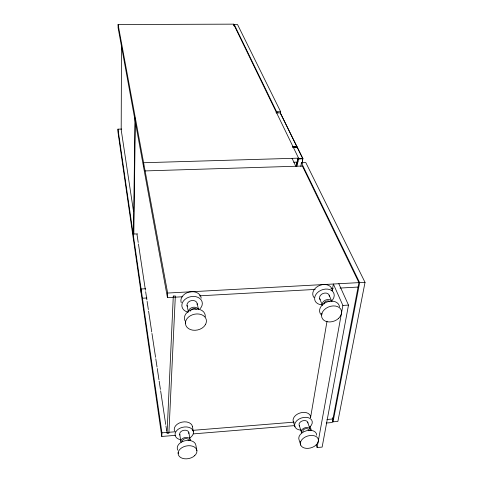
<?xml version="1.0" encoding="UTF-8"?>
<svg xmlns="http://www.w3.org/2000/svg" width="483" height="483" viewBox="0 0 483 483"><rect width="100%" height="100%" fill="white"/><g stroke="black" fill="none" stroke-linecap="round" stroke-linejoin="round"><path stroke-width="0.72" d="M121.734 129.07L117.967 129.154L117.967 131.992L161.781 436.463L175.299 435.358M293.749 162.222L298.059 162.089L298.572 158.158L233.603 24.15L118.106 24.524L118.1 27.791L167.45 297.606L182.803 296.755M292.764 146.989L296.96 146.82L292.746 146.814M296.991 146.862L280.303 112.877L276.409 112.98M121.487 46.446L121.191 129.836L133.471 211.131M302.261 163.176L302.847 158.629L297.184 147.134L292.903 147.218L297.142 147.104L302.853 158.659L297.661 158.78L296.737 166.333M134.999 117.816L133.495 231.816L133.821 234.044L137.583 233.887M133.821 234.044L135.355 119.766M141.042 292.33L141.108 288.991L145.618 288.749M143.517 166.768L143.596 162.729L298.572 158.158M280.279 112.877L297.003 146.79L292.758 146.85M161.781 436.463L161.932 432.846L117.967 129.154M167.45 297.606L167.637 293.042L118.106 24.524M205.378 324.691A10.638 7.994 -13.2 0 0 199.153 314.065A10.638 7.994 -13.2 0 0 185.557 321.726L185.49 323.864A10.608 7.97 -13.2 0 0 192.723 330.161A10.608 7.97 -13.2 0 0 203.923 326.623L205.39 324.697M233.506 25.43L233.603 24.15M234.104 26.04L234.219 24.542L237.527 24.53L280.629 111.682L280.375 113.922M297.794 158.714L296.785 166.345M302.159 163.218L302.732 158.569M297.818 158.847L302.829 158.593M296.327 166.665L296.973 162.185M296.417 166.647L297.003 162.119M300.879 166.454L301.374 162.735L305.811 162.602L365.033 282.362L337.871 421.424L333.047 421.822L332.527 420.409M302.853 158.714L297.685 158.816M310.545 417.717L327.027 321.153M332.226 290.7L333.367 284.016L342.876 305.431L317.126 447.518L322.137 447.089L348.497 305.099L338.818 283.72M185.611 321.732L185.52 323.272M145.111 170.922L302.394 166.043L358.917 282.627L332.256 422.534L326.248 423.023M333.047 421.822L359.648 282.658L301.374 162.735M194.691 455.638L196.013 454.068A9.539 6.388 -12.1 0 0 190.35 445.755A9.539 6.388 -12.1 0 0 178.209 452.257M340.213 316.48L338.601 318.351M276.089 112.533L276.711 112.358M276.185 112.334L277.997 112.31L277.17 112.213M193.327 433.885L294.702 425.601M161.932 432.846L175.432 431.754M192.681 430.359L294.081 422.142M326.931 419.479L332.926 418.996L332.467 417.741M342.876 305.431L348.497 305.099M359.648 282.658L365.033 282.362M142.443 298.228L146.947 297.981M199.352 295.844L315.194 289.432M330.946 288.562L333.246 288.436M339.99 288.061L358.072 287.065M167.637 293.042L358.917 282.627M280.629 111.682L276.608 111.766L234.219 24.542M292.082 158.352L295.807 166.243M329.158 295.216L331.676 301.054M319.698 298.748L322.396 305.268A5.114 3.761 -21.2 0 1 325.898 299.931A5.114 3.761 -21.2 0 1 331.96 301.7M310.104 426.501L311.511 430.709M316.19 444.716L317.126 447.518M307.713 422.196L310.032 429.152M299.219 425.3L301.458 432.279M293.416 421.9L294.974 426.851M300.722 445.103L299.092 439.922A9.231 6.104 -17.5 0 1 306.451 430.758A9.231 6.104 -17.5 0 1 316.709 435.195M197.197 303.698L198.416 309.09M187.006 305.328L188.43 312.09M178.191 453.489L178.263 452.257L178.167 453.96A9.509 6.364 -12.1 0 0 184.693 458.79A9.509 6.364 -12.1 0 0 194.709 455.644M192.476 426.779L193.411 431.868M196.889 450.675L195.899 445.338A9.479 6.376 -12.1 0 0 184.56 440.858A9.479 6.376 -12.1 0 0 177.822 450.186M188.847 432.665L190.139 439.874M179.7 434.247L180.908 441.486M136.967 234.249L138.21 242.454M138.434 243.945L145.419 290.186M145.649 291.678L146.886 299.883M147.11 301.374L148.353 309.579M148.577 311.07L151.734 331.954M151.958 333.445L155.568 357.311M155.792 358.803L157.029 367.008M157.259 368.499L158.949 379.686M159.173 381.178L160.41 389.383M160.64 390.874L165.711 424.436M165.935 425.928L166.726 431.15M300.456 443.074L300.661 441.854L300.384 443.539A9.262 6.092 -17.4 0 0 306.017 448.321A9.262 6.092 -17.4 0 0 315.828 445.248L317.228 443.69A9.286 6.11 -17.4 0 0 312.797 435.485A9.286 6.11 -17.4 0 0 300.613 441.854M321.654 315.049L321.901 313.539L321.557 315.628A10.354 7.547 -21.2 0 0 327.685 321.817A10.354 7.547 -21.2 0 0 338.625 318.369M190.26 311.112A3.405 2.584 -13.1 0 1 192.856 308.776A3.405 2.584 -13.1 0 1 196.339 309.506M188.473 311.034A5.235 3.973 -13.1 0 1 193.146 307.291A5.235 3.973 -13.1 0 1 198.447 309.434M187.283 306.325A5.18 3.955 -13.1 0 1 191.666 300.559A5.18 3.955 -13.1 0 1 197.142 304.749M187.772 312.121A10.366 7.909 -13.1 0 1 183.22 301.283A10.366 7.909 -13.1 0 1 198.018 297.383A10.366 7.909 -13.1 0 1 199.871 308.933M181.228 302.708A10.288 7.885 -13 0 1 189.3 292.01A10.288 7.885 -13 0 1 201.2 298.132M185.037 320.833A10.56 7.97 -13.1 0 1 193.526 309.229A10.56 7.97 -13.1 0 1 205.233 316.89M182.689 441.722A3.055 2.071 -12 0 1 185.255 438.618A3.055 2.071 -12 0 1 188.497 440.707M181.161 442.277A4.703 3.182 -12 0 1 185.11 437.507A4.703 3.182 -12 0 1 190.091 440.725M179.954 435.044A4.661 3.176 -12 0 1 183.866 430.293A4.661 3.176 -12 0 1 188.805 433.511M180.425 439.687A9.316 6.351 -12 0 1 176.7 430.595A9.316 6.351 -12 0 1 190.773 428.155A9.316 6.351 -12 0 1 189.517 438.111M174.562 430.999A9.255 6.339 -11.9 0 1 181.765 422.178A9.255 6.339 -11.9 0 1 192.5 426.773M302.95 431.736A2.976 1.98 -17.5 0 1 305.709 428.687A2.976 1.98 -17.5 0 1 308.552 430.751M301.911 432.955A4.576 3.049 -17.5 0 1 305.111 427.721A4.576 3.049 -17.5 0 1 310.062 430.77M299.671 425.976A4.54 3.043 -17.5 0 1 302.261 420.935A4.54 3.043 -17.5 0 1 307.888 422.975M301.289 430.124A9.08 6.086 -17.5 0 1 295.391 422.48A9.08 6.086 -17.5 0 1 308.468 417.735A9.08 6.086 -17.5 0 1 309.748 427.057M293.954 422.83A9.02 6.074 -17.5 0 1 299.816 413.05A9.02 6.074 -17.5 0 1 310.641 417.288M323.948 304.012A3.321 2.445 -21.2 0 1 326.345 301.181A3.321 2.445 -21.2 0 1 329.967 301.766M320.187 299.605A5.059 3.749 -21.3 0 1 323.157 293.441A5.059 3.749 -21.3 0 1 329.334 296.194M321.889 304.815A10.125 7.499 -21.3 0 1 315.532 295.095A10.125 7.499 -21.3 0 1 330.094 289.703A10.125 7.499 -21.3 0 1 331.296 301.332M314.077 297.6A10.052 7.48 -21.3 0 1 319.951 285.302A10.052 7.48 -21.3 0 1 332.232 290.826M321.853 313.533A10.384 7.571 -21.2 0 1 335.498 306.047A10.384 7.571 -21.2 0 1 340.201 316.48M320.917 314.463A10.312 7.553 -21.2 0 1 326.586 302.159A10.312 7.553 -21.2 0 1 339.513 306.856M173.294 296.079L167.064 433.384L168.887 433.239L175.335 295.97L173.294 296.079"/></g></svg>
